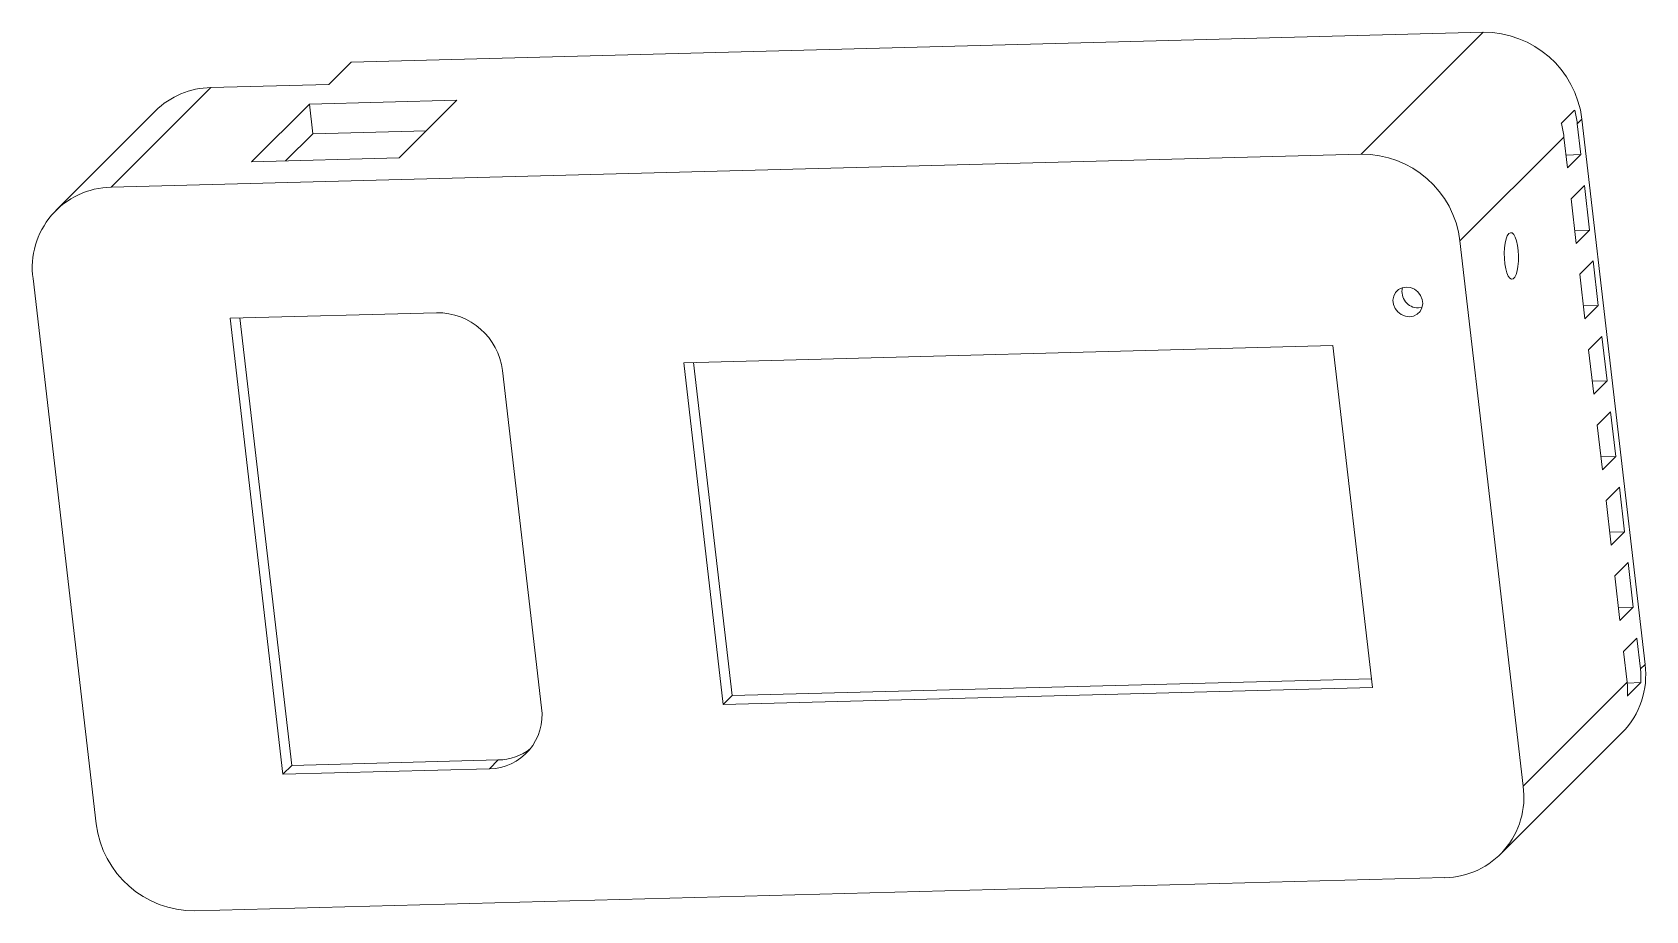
# Model space of a CAD drawing. Header units: millimetres. Extents: x -6.3 to 45.7, y -3.9 to 24.5.
import ezdxf

# ---------------------------------------------------------------- set-up
doc = ezdxf.new("R2010")
doc.units = ezdxf.units.MM

msp = doc.modelspace()

# ---------------------------------------------------------------- linework, layer by layer
at = {"color": 7, "linetype": 'Continuous', "lineweight": 15}
for p, q in [((40.452, 24.461), (3.961, 23.496)), ((36.521, 20.534), (40.452, 24.461)), ((3.244, 22.78), (3.961, 23.496)), ((-0.562, 22.679), (-3.776, 19.469)), ((-0.562, 22.679), (3.244, 22.78)), ((-2.35, 21.928), (-5.563, 18.718)), ((2.613, 22.149), (0.748, 20.286)), ((7.37, 22.275), (2.613, 22.149)), ((2.723, 21.191), (2.613, 22.149)), ((5.505, 20.412), (7.37, 22.275)), ((43.405, 21.954), (42.975, 21.524)), ((43.639, 21.663), (43.49, 21.514)), ((43.605, 20.518), (43.49, 21.514)), ((45.673, 4.089), (43.639, 21.663)), ((2.723, 21.191), (1.846, 20.315)), ((6.383, 21.288), (2.723, 21.191)), ((43.059, 21.084), (39.708, 17.736)), ((43.059, 21.084), (43.175, 20.088)), ((36.521, 20.534), (-3.776, 19.469)), ((0.748, 20.286), (5.505, 20.412)), ((43.126, 20.505), (43.605, 20.518)), ((43.175, 20.088), (43.605, 20.518)), ((43.72, 19.523), (43.29, 19.093)), ((43.887, 18.087), (43.72, 19.523)), ((43.29, 19.093), (43.456, 17.657)), ((41.743, 0.162), (39.708, 17.736)), ((43.408, 18.074), (43.887, 18.087)), ((43.456, 17.657), (43.887, 18.087)), ((44.002, 17.092), (43.571, 16.662)), ((43.571, 16.662), (43.738, 15.226)), ((44.168, 15.656), (44.002, 17.092)), ((-6.298, 16.52), (-4.263, -1.054)), ((43.689, 15.643), (44.168, 15.656)), ((43.738, 15.226), (44.168, 15.656)), ((6.714, 15.423), (0.054, 15.247)), ((0.054, 15.247), (1.755, 0.546)), ((0.373, 15.255), (2.042, 0.833)), ((38.369, 15.578), (38.487, 15.597)), ((44.283, 14.661), (43.853, 14.231)), ((44.449, 13.224), (44.283, 14.661)), ((35.613, 14.362), (14.68, 13.808)), ((36.888, 3.348), (35.613, 14.362)), ((43.853, 14.231), (44.019, 12.794)), ((10.097, 2.688), (8.839, 13.558)), ((14.68, 13.808), (15.955, 2.795)), ((14.999, 13.817), (16.242, 3.081)), ((43.971, 13.212), (44.449, 13.224)), ((44.019, 12.794), (44.449, 13.224)), ((44.565, 12.23), (44.134, 11.8)), ((44.731, 10.793), (44.565, 12.23)), ((44.134, 11.8), (44.301, 10.363)), ((44.252, 10.781), (44.731, 10.793)), ((44.301, 10.363), (44.731, 10.793)), ((44.846, 9.799), (44.416, 9.369)), ((44.416, 9.369), (44.582, 7.932)), ((45.012, 8.362), (44.846, 9.799)), ((44.534, 8.349), (45.012, 8.362)), ((44.582, 7.932), (45.012, 8.362)), ((45.127, 7.367), (44.697, 6.937)), ((45.294, 5.931), (45.127, 7.367)), ((44.697, 6.937), (44.863, 5.501)), ((44.815, 5.918), (45.294, 5.931)), ((44.863, 5.501), (45.294, 5.931)), ((45.409, 4.936), (44.979, 4.506)), ((45.524, 3.94), (45.409, 4.936)), ((44.979, 4.506), (45.094, 3.51)), ((45.524, 3.94), (45.673, 4.089)), ((15.955, 2.795), (36.888, 3.348)), ((16.242, 3.081), (36.856, 3.626)), ((41.743, 0.162), (45.094, 3.51)), ((45.096, 3.487), (45.541, 3.499)), ((45.111, 3.069), (45.541, 3.499)), ((16.242, 3.081), (15.955, 2.795)), ((41.008, -2.036), (44.939, 1.891)), ((2.042, 0.833), (1.755, 0.546)), ((1.755, 0.546), (8.416, 0.722)), ((2.042, 0.833), (8.703, 1.009)), ((8.703, 1.009), (8.416, 0.722)), ((-1.076, -3.852), (39.221, -2.786))]:
    msp.add_line(p, q, dxfattribs=at)
at = {"color": 7, "linetype": 'Continuous', "lineweight": 15, "flags": 128}
for points in [[(41.281, 17.972), (41.234, 17.903), (41.194, 17.799), (41.163, 17.666), (41.142, 17.51), (41.134, 17.341), (41.138, 17.167), (41.155, 16.998), (41.182, 16.842), (41.22, 16.709), (41.265, 16.605), (41.316, 16.536), (41.369, 16.505), (41.422, 16.516), (41.472, 16.565), (41.516, 16.652), (41.552, 16.772), (41.578, 16.917), (41.593, 17.081), (41.595, 17.254), (41.584, 17.427), (41.562, 17.59), (41.529, 17.736), (41.488, 17.855), (41.439, 17.942), (41.387, 17.992), (41.333, 18.002), (41.281, 17.972)], [(38.082, 15.292), (38.214, 15.314), (38.331, 15.374), (38.423, 15.466), (38.483, 15.583), (38.506, 15.715), (38.49, 15.851), (38.437, 15.981), (38.35, 16.093), (38.238, 16.18), (38.108, 16.233), (37.972, 16.249), (37.84, 16.226), (37.723, 16.166), (37.631, 16.074), (37.571, 15.958), (37.548, 15.826), (37.564, 15.69), (37.617, 15.56), (37.704, 15.447), (37.816, 15.361), (37.946, 15.307), (38.082, 15.292)]]:
    msp.add_lwpolyline(points, dxfattribs=at)
at = {"color": 7, "linetype": 'Continuous', "lineweight": 15}
for centre, radius, start, end in [((40.475, 21.273), 3.188, 7.0361, 90.4109), ((-0.517, 20.068), 2.611, 90.987, 134.5756), ((40.51, 21.168), 3, 6.6311, 15.1916), ((40.08, 20.738), 3, 6.6311, 15.1916), ((36.545, 17.347), 3.187, 7.0176, 90.4295), ((-3.731, 16.877), 2.592, 90.998, 187.9201), ((38.361, 16.101), 0.523, 165.6718, 270.9556), ((6.731, 13.3), 2.123, 6.9854, 90.4616), ((43.053, 3.743), 2.643, 315.5273, 7.5258), ((42.662, 3.607), 2.881, 357.84, 6.6332), ((42.232, 3.177), 2.881, 357.84, 6.6332), ((8.385, 2.451), 1.729, 271.0387, 7.8795), ((8.672, 2.757), 1.749, 271.0212, 307.7623), ((39.176, -0.195), 2.592, 270.998, 7.9201), ((-1.1, -0.665), 3.187, 187.0176, 270.4295)]:
    msp.add_arc(centre, radius, start, end, dxfattribs=at)

doc.saveas('drawing.dxf')
